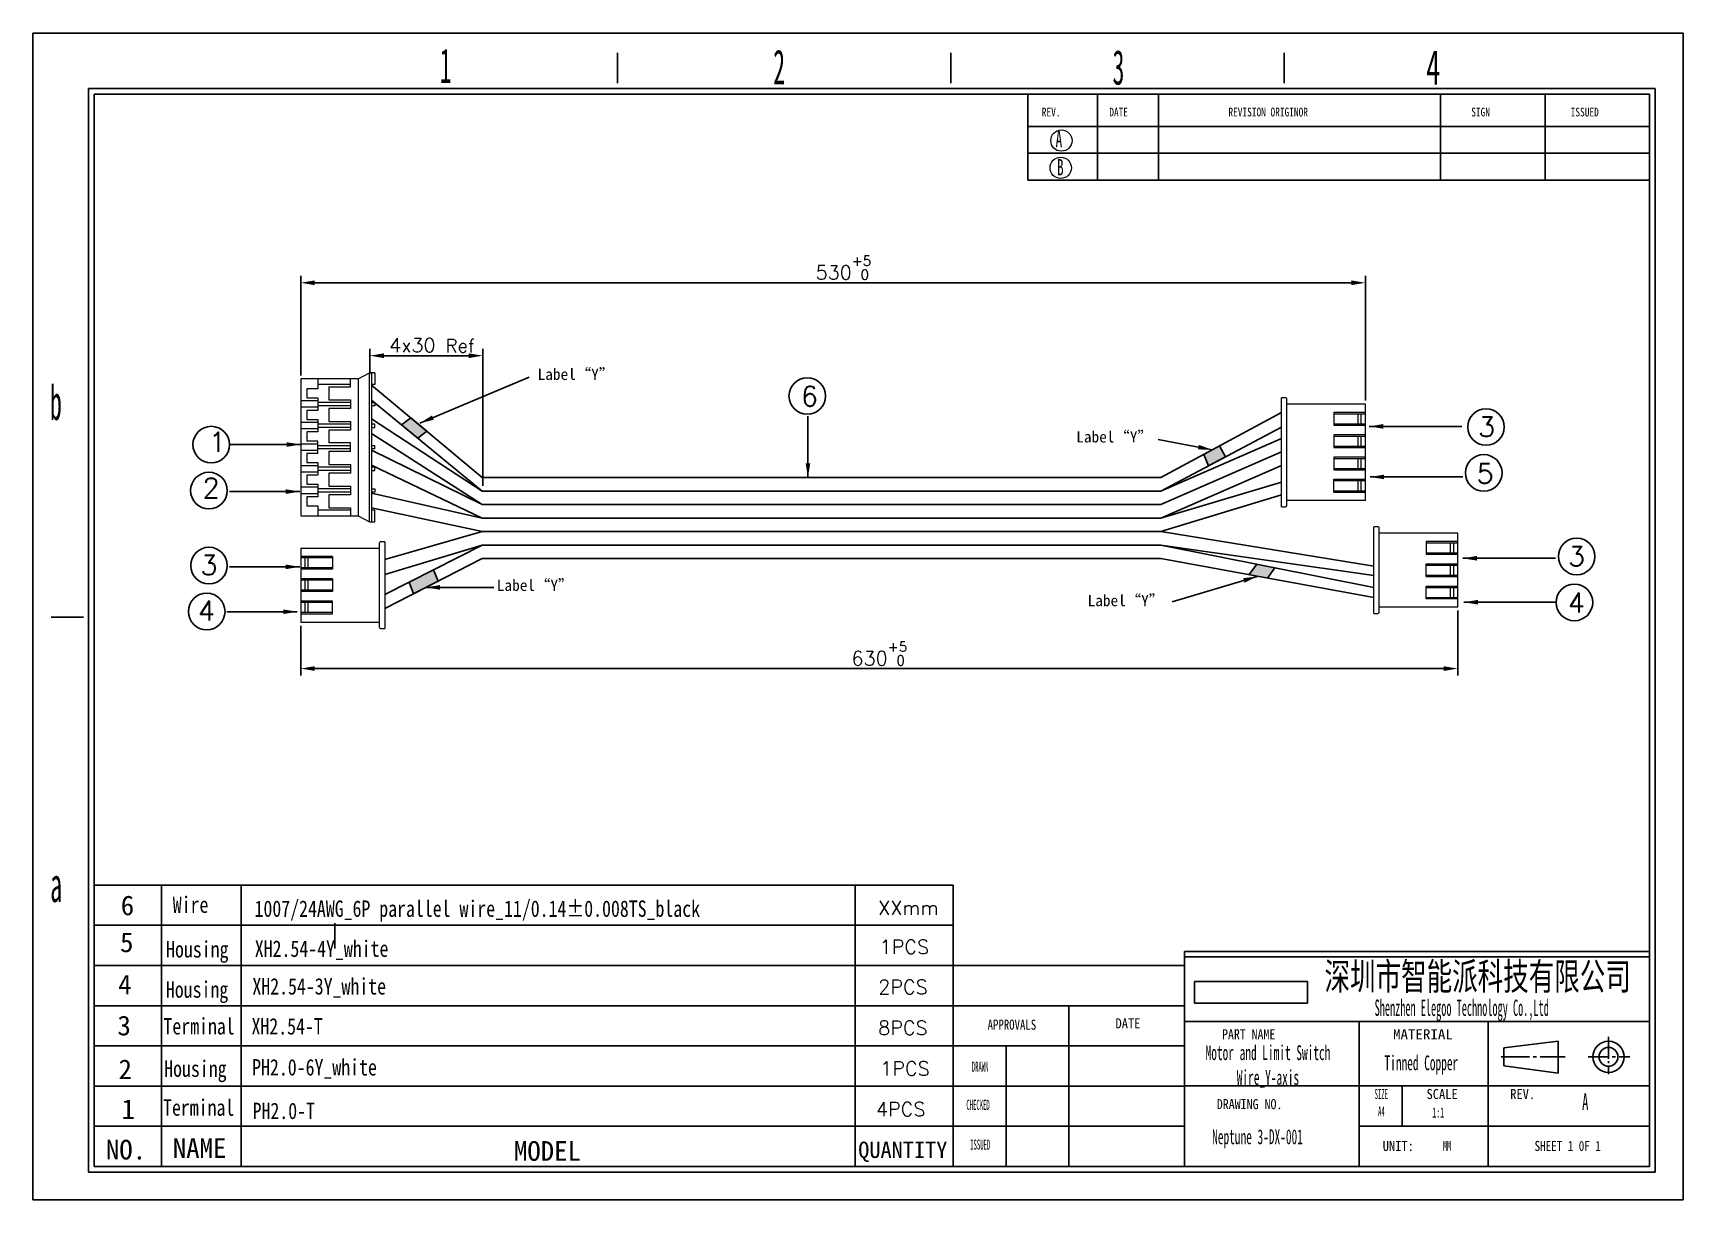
# Model space of a CAD drawing. Header units: millimetres. Extents: x 845 to 1138, y 740 to 948.
import ezdxf

# ---------------------------------------------------------------- set-up
doc = ezdxf.new("R2010")
doc.units = ezdxf.units.MM
doc.layers.add('SLD-0', color=179, linetype='Continuous')
doc.styles.add('SLDTEXTSTYLE0', font='TXT', dxfattribs={"width": 0.56, "bigfont": 'bigfont'})
doc.styles.add('SLDTEXTSTYLE10', font='TXT', dxfattribs={"width": 0.862222})
doc.styles.add('SLDTEXTSTYLE11', font='TXT', dxfattribs={"width": 1.089})
doc.styles.add('SLDTEXTSTYLE13', font='TXT', dxfattribs={"width": 0.56})
doc.styles.add('SLDTEXTSTYLE14', font='TXT', dxfattribs={"width": 0.805625})
doc.styles.add('SLDTEXTSTYLE3', font='TXT', dxfattribs={"width": 0.484})
doc.styles.add('SLDTEXTSTYLE4', font='TXT', dxfattribs={"width": 0.40535})
doc.styles.add('SLDTEXTSTYLE5', font='TXT', dxfattribs={"width": 0.6})
doc.styles.add('SLDTEXTSTYLE6', font='TXT', dxfattribs={"width": 0.5025})
doc.styles.add('SLDTEXTSTYLE7', font='TXT', dxfattribs={"width": 0.9075})
doc.styles.add('SLDTEXTSTYLE8', font='TXT', dxfattribs={"width": 0.870455})
doc.styles.add('SLDTEXTSTYLE9', font='TXT', dxfattribs={"width": 0.7865})
doc.styles.get("Standard").update_dxf_attribs({"font": 'txt', "bigfont": 'gbcbig.shx'})
doc.dimstyles.new('ISO-25', dxfattribs={"dimtxt": 2.5, "dimasz": 2.5, "dimexe": 1.25, "dimexo": 0.625, "dimtad": 1, "dimtxsty": 'Standard', "dimcen": 2.5, "dimadec": 0, "dimazin": 0, "dimtfac": 1, "dimtmove": 0, "dimatfit": 3, "dimfxl": 1, "dimarcsym": 0})
picture_1 = doc.add_image_def('image1.jpg', size_in_pixel=(1698, 321))

# ---------------------------------------------------------------- blocks, each defined once
blk = doc.blocks.new('*D3')
at = {"color": 0, "lineweight": -2}
for p, q in [((892.66, 886.75), (892.66, 904.47)), ((1081.9, 882.29), (1081.9, 904.47)), ((895.16, 903.22), (1079.4, 903.22))]:
    blk.add_line(p, q, dxfattribs=at)
at = {"color": 0}
for points in [[(895.16, 903.64), (895.16, 902.8), (892.66, 903.22)], [(1079.4, 903.64), (1079.4, 902.8), (1081.9, 903.22)]]:
    blk.add_solid(points, dxfattribs=at)
at = {"layer": 'Defpoints', "color": 0}
for p in [(1081.9, 903.22), (892.66, 886.13), (1081.9, 881.66)]:
    blk.add_point(p, dxfattribs=at)
at = {"color": 0, "insert": (989.12, 907.97), "char_height": 2.5, "attachment_point": 5}
blk.add_mtext('\\P530{}{\\H0.7x;\\S+5^  0;}', dxfattribs=at)
blk = doc.blocks.new('*D4')
at = {"color": 0, "lineweight": -2}
for p, q in [((904.94, 886.98), (904.94, 891.51)), ((907.44, 890.26), (922.5, 890.26)), ((925, 867.13), (925, 891.51))]:
    blk.add_line(p, q, dxfattribs=at)
at = {"color": 0}
for points in [[(907.44, 890.68), (907.44, 889.84), (904.94, 890.26)], [(922.5, 890.68), (922.5, 889.84), (925, 890.26)]]:
    blk.add_solid(points, dxfattribs=at)
at = {"layer": 'Defpoints', "color": 0}
for p in [(925, 890.26), (904.94, 886.35), (925, 866.5)]:
    blk.add_point(p, dxfattribs=at)
at = {"color": 0, "insert": (912.5, 892.13), "char_height": 2.5, "attachment_point": 5}
blk.add_mtext('4x30', dxfattribs=at)
blk = doc.blocks.new('*D17')
at = {"color": 0, "lineweight": -2}
for p, q in [((1098.33, 844.96), (1098.33, 833.41)), ((892.66, 842.28), (892.66, 833.41)), ((895.16, 834.66), (1095.83, 834.66))]:
    blk.add_line(p, q, dxfattribs=at)
at = {"color": 0}
for points in [[(895.16, 835.08), (895.16, 834.24), (892.66, 834.66)], [(1095.83, 835.08), (1095.83, 834.24), (1098.33, 834.66)]]:
    blk.add_solid(points, dxfattribs=at)
at = {"layer": 'Defpoints', "color": 0}
for p in [(1098.33, 845.58), (892.66, 842.91), (1098.33, 834.66)]:
    blk.add_point(p, dxfattribs=at)
at = {"color": 0, "insert": (995.5, 839.41), "char_height": 2.5, "attachment_point": 5}
blk.add_mtext('\\P630{}{\\H0.7x;\\S+5^  0;}', dxfattribs=at)

msp = doc.modelspace()

# ---------------------------------------------------------------- hatches: boundary and pattern name
h = msp.add_hatch(color=256)
h.paths.add_polyline_path([(915.079, 876.821), (912.203, 879.219), (910.567, 877.98), (913.479, 875.593)])
h.paths.add_polyline_path([(916.248, 852.222), (911.908, 850.024), (912.697, 847.97), (917.076, 850.207)])
h.paths.add_polyline_path([(1055.996, 874.257), (1053.166, 872.731), (1054.024, 870.701), (1057.051, 872.301)])
h.paths.add_polyline_path([(1065.784, 852.591), (1062.601, 853.224), (1061.215, 851.355), (1064.505, 850.756)])

# ---------------------------------------------------------------- linework, layer by layer
for p, q in [((924.92, 868.614), (905.238, 885.028)), ((924.92, 866.214), (905.238, 882.349)), ((1045.529, 868.614), (1066.98, 880.179)), ((924.92, 866.214), (905.238, 879.031)), ((910.567, 877.98), (912.203, 879.219)), ((912.203, 879.219), (915.079, 876.821)), ((1045.529, 866.214), (1066.98, 877.546)), ((924.92, 863.814), (905.238, 876.408)), ((915.079, 876.821), (913.479, 875.593)), ((1045.529, 866.214), (1066.98, 875.519)), ((1057.051, 872.301), (1055.996, 874.257)), ((924.92, 863.814), (905.238, 873.445)), ((1045.529, 863.814), (1066.98, 873.154)), ((1053.166, 872.731), (1054.024, 870.701)), ((1054.024, 870.701), (1057.051, 872.301)), ((924.92, 861.414), (905.238, 870.779)), ((1045.529, 861.414), (1066.98, 870.722)), ((924.92, 861.414), (905.238, 865.829)), ((1045.529, 861.414), (1066.98, 867.802)), ((1045.529, 859.014), (1066.98, 865.52)), ((924.92, 859.014), (905.238, 863.232)), ((924.92, 859.014), (907.576, 854.037)), ((924.92, 856.614), (907.576, 851.405)), ((924.92, 856.614), (907.576, 847.83)), ((1045.529, 859.014), (1083.417, 852.88)), ((1045.529, 856.614), (1083.417, 849.089)), ((1045.529, 856.614), (1083.417, 851.174)), ((924.92, 854.214), (907.576, 845.354)), ((1045.529, 854.214), (1083.417, 847.309)), ((917.076, 850.207), (916.248, 852.222)), ((1062.601, 853.224), (1061.215, 851.355)), ((1064.505, 850.756), (1065.784, 852.591)), ((911.908, 850.024), (912.697, 847.97)), ((912.697, 847.97), (917.076, 850.207)), ((898.727, 784.933), (898.727, 789.403))]:
    msp.add_line(p, q)
at = {"ltscale": 0.5}
for p, q in [((924.92, 868.614), (985.225, 868.614)), ((1045.529, 868.614), (985.225, 868.614)), ((924.92, 866.214), (985.225, 866.214)), ((1045.529, 866.214), (985.225, 866.214)), ((924.92, 863.814), (985.225, 863.814)), ((1045.529, 863.814), (985.225, 863.814)), ((924.92, 861.414), (985.225, 861.414)), ((1045.529, 861.414), (985.225, 861.414)), ((924.92, 859.014), (985.225, 859.014)), ((924.92, 856.614), (985.225, 856.614)), ((1045.529, 859.014), (985.225, 859.014)), ((1045.529, 856.614), (985.225, 856.614)), ((924.92, 854.214), (985.225, 854.214)), ((1045.529, 854.214), (985.225, 854.214))]:
    msp.add_line(p, q, dxfattribs=at)
at = {"color": 179}
for p, q in [((867.932, 796.186), (867.931, 746.15)), ((882.092, 796.185), (882.09, 746.15)), ((1018.035, 746.15), (1018.035, 767.594)), ((855.928, 753.32), (1049.758, 753.32))]:
    msp.add_line(p, q, dxfattribs=at)
at = {"color": 0, "lineweight": 0}
for points in [[(892.66, 886.126), (892.66, 861.833)], [(902.84, 886.126), (892.66, 886.126)], [(895.677, 886.126), (895.677, 884.388), (893.757, 884.388)], [(897.648, 884.734), (901.489, 884.734), (901.489, 886.126)], [(902.84, 886.126), (904.852, 887.223)], [(902.84, 886.126), (902.84, 867.167)], [(904.852, 867.167), (904.852, 887.223)], [(905.807, 887.223), (904.852, 887.223)], [(905.238, 887.223), (905.238, 885.14)], [(905.807, 887.223), (905.807, 885.14), (905.238, 885.14)], [(893.757, 884.388), (893.757, 882.773)], [(901.489, 885.14), (895.677, 885.14)], [(897.648, 884.734), (897.648, 882.428)], [(905.238, 885.14), (905.238, 881.95)], [(895.677, 882.235), (892.66, 882.235)], [(895.677, 881.086), (892.66, 881.086)], [(893.757, 882.773), (895.677, 882.773)], [(895.677, 880.548), (893.757, 880.548), (893.757, 878.933), (895.677, 878.933), (895.677, 876.708), (893.757, 876.708)], [(895.677, 882.773), (895.677, 880.548)], [(901.489, 881.95), (895.677, 881.95)], [(901.489, 881.371), (895.677, 881.371)], [(897.648, 882.428), (901.489, 882.428)], [(901.489, 880.893), (897.648, 880.893)], [(897.648, 880.893), (897.648, 878.587)], [(901.489, 882.428), (901.489, 880.893)], [(905.238, 881.95), (905.238, 860.736)], [(905.238, 881.95), (905.807, 881.95), (905.807, 881.371), (905.238, 881.371)], [(1067.939, 882.539), (1067.918, 882.633), (1067.865, 882.707), (1067.791, 882.76), (1067.697, 882.781), (1066.98, 882.781)], [(1066.98, 880.179), (1066.98, 882.781)], [(1066.98, 863.43), (1066.98, 880.179)], [(1067.939, 880.179), (1067.939, 882.539)], [(1081.896, 881.664), (1067.939, 881.664)], [(1067.939, 863.672), (1067.939, 880.179)], [(1081.896, 880.179), (1076.27, 880.179), (1076.27, 877.914)], [(1076.27, 879.937), (1081.896, 879.937)], [(1080.622, 878.156), (1080.622, 879.937)], [(1081.18, 878.156), (1081.18, 879.937)], [(1081.896, 880.179), (1081.896, 881.664)], [(1081.896, 872.015), (1081.896, 880.179)], [(895.677, 878.394), (892.66, 878.394)], [(895.677, 877.246), (892.66, 877.246)], [(901.489, 878.11), (895.677, 878.11)], [(901.489, 877.53), (895.677, 877.53)], [(897.648, 878.587), (901.489, 878.587)], [(901.489, 877.053), (897.648, 877.053)], [(897.648, 877.053), (897.648, 874.747)], [(901.489, 878.587), (901.489, 877.053)], [(905.238, 877.53), (905.807, 877.53), (905.807, 878.11), (905.238, 878.11)], [(1076.27, 878.156), (1081.896, 878.156)], [(1076.27, 877.914), (1081.896, 877.914)], [(895.677, 874.554), (892.66, 874.554)], [(893.757, 876.708), (893.757, 875.092)], [(895.677, 872.867), (895.677, 875.092), (893.757, 875.092)], [(901.489, 874.269), (895.677, 874.269)], [(901.489, 873.212), (901.489, 874.747), (897.648, 874.747)], [(905.807, 873.69), (905.807, 874.269), (905.238, 874.269)], [(1081.896, 876.218), (1076.27, 876.218), (1076.27, 873.953)], [(1076.27, 875.976), (1081.896, 875.976)], [(1076.27, 874.196), (1081.896, 874.196)], [(1080.622, 874.196), (1080.622, 875.976)], [(1081.18, 874.196), (1081.18, 875.976)], [(895.677, 873.406), (892.66, 873.406)], [(893.757, 872.867), (893.757, 871.252)], [(895.677, 872.867), (893.757, 872.867)], [(893.757, 871.252), (895.677, 871.252)], [(901.489, 873.69), (895.677, 873.69)], [(895.677, 871.252), (895.677, 869.027)], [(897.648, 873.212), (897.648, 870.906)], [(901.489, 873.212), (897.648, 873.212)], [(905.807, 873.69), (905.238, 873.69)], [(1076.27, 873.953), (1081.896, 873.953)], [(1081.896, 872.257), (1076.27, 872.257), (1076.27, 869.993)], [(1076.27, 872.015), (1081.896, 872.015)], [(1080.622, 870.235), (1080.622, 872.015)], [(1081.18, 870.235), (1081.18, 872.015)], [(1081.896, 864.547), (1081.896, 872.015)], [(895.677, 870.713), (892.66, 870.713)], [(895.677, 869.565), (892.66, 869.565)], [(895.677, 869.027), (893.757, 869.027), (893.757, 867.411), (895.677, 867.411)], [(901.489, 870.429), (895.677, 870.429)], [(901.489, 869.85), (895.677, 869.85)], [(897.648, 870.906), (901.489, 870.906)], [(901.489, 869.372), (897.648, 869.372)], [(897.648, 869.372), (897.648, 867.066)], [(901.489, 870.906), (901.489, 869.372)], [(905.238, 869.85), (905.807, 869.85), (905.807, 870.429), (905.238, 870.429)], [(1076.27, 870.235), (1081.896, 870.235)], [(1076.27, 869.993), (1081.896, 869.993)], [(1076.27, 866.032), (1076.27, 868.297), (1081.896, 868.297)], [(895.677, 866.873), (892.66, 866.873)], [(895.677, 865.725), (892.66, 865.725)], [(895.677, 867.411), (895.677, 865.186)], [(901.489, 866.588), (895.677, 866.588)], [(901.489, 866.009), (895.677, 866.009)], [(897.648, 867.066), (901.489, 867.066)], [(901.489, 865.532), (897.648, 865.532), (897.648, 863.225)], [(901.489, 867.066), (901.489, 865.532)], [(902.84, 861.833), (904.852, 860.736), (904.852, 867.167)], [(902.84, 867.167), (902.84, 861.833)], [(905.238, 866.588), (905.807, 866.588)], [(905.807, 866.009), (905.238, 866.009)], [(905.807, 866.588), (905.807, 866.009)], [(1076.27, 868.054), (1081.896, 868.054)], [(1076.27, 866.274), (1081.896, 866.274)], [(1076.27, 866.032), (1081.896, 866.032)], [(1080.622, 866.274), (1080.622, 868.054)], [(1081.18, 866.274), (1081.18, 868.054)], [(895.677, 865.186), (893.757, 865.186), (893.757, 863.571), (895.677, 863.571)], [(895.677, 863.571), (895.677, 861.833)], [(901.489, 862.819), (895.677, 862.819)], [(897.648, 863.225), (901.489, 863.225), (901.489, 861.833)], [(905.807, 862.819), (905.238, 862.819)], [(905.807, 860.736), (905.807, 862.819)], [(1066.98, 863.43), (1067.697, 863.43), (1067.791, 863.451), (1067.865, 863.504), (1067.918, 863.578), (1067.939, 863.672)], [(1081.896, 864.547), (1067.939, 864.547)], [(892.66, 861.833), (902.84, 861.833)], [(904.852, 860.736), (905.807, 860.736)], [(1084.376, 859.613), (1084.355, 859.707), (1084.302, 859.781), (1084.228, 859.834), (1084.133, 859.855), (1083.417, 859.855)], [(1083.417, 857.253), (1083.417, 859.855)], [(1084.376, 857.253), (1084.376, 859.613)], [(907.576, 857.183), (906.859, 857.183), (906.764, 857.162), (906.691, 857.11), (906.638, 857.036), (906.617, 856.941)], [(906.617, 856.941), (906.617, 856.067)], [(906.617, 856.941), (906.617, 844.395)], [(907.576, 857.183), (907.576, 844.395)], [(1083.417, 844.465), (1083.417, 857.253)], [(1098.333, 858.738), (1084.376, 858.738)], [(1084.376, 844.707), (1084.376, 857.253)], [(1098.333, 857.253), (1092.707, 857.253), (1092.707, 854.988)], [(1092.707, 857.011), (1098.333, 857.011)], [(1097.058, 855.231), (1097.058, 857.011)], [(1097.617, 855.231), (1097.617, 857.011)], [(1098.333, 857.253), (1098.333, 858.738)], [(1098.333, 851.27), (1098.333, 857.253)], [(892.66, 856.067), (892.66, 850.378)], [(892.66, 856.067), (906.617, 856.067)], [(898.285, 854.581), (898.285, 852.317), (892.66, 852.317)], [(898.285, 854.581), (892.66, 854.581)], [(898.285, 854.339), (892.66, 854.339)], [(893.376, 854.339), (893.376, 852.559)], [(893.934, 854.339), (893.934, 852.559)], [(1092.707, 855.231), (1098.333, 855.231)], [(1092.707, 854.988), (1098.333, 854.988)], [(898.285, 852.559), (892.66, 852.559)], [(898.285, 850.621), (898.285, 848.356), (892.66, 848.356)], [(898.285, 850.621), (892.66, 850.621)], [(1092.707, 851.028), (1092.707, 853.292), (1098.333, 853.292)], [(1092.707, 853.05), (1098.333, 853.05)], [(1092.707, 851.27), (1098.333, 851.27)], [(1092.707, 851.028), (1098.333, 851.028)], [(1097.058, 851.27), (1097.058, 853.05)], [(1097.617, 851.27), (1097.617, 853.05)], [(1098.333, 845.582), (1098.333, 851.27)], [(898.285, 850.378), (892.66, 850.378)], [(892.66, 850.378), (892.66, 844.395)], [(898.285, 848.598), (892.66, 848.598)], [(893.376, 850.378), (893.376, 848.598)], [(893.934, 850.378), (893.934, 848.598)], [(1092.707, 847.067), (1092.707, 849.332), (1098.333, 849.332)], [(1092.707, 849.089), (1098.333, 849.089)], [(1097.058, 847.309), (1097.058, 849.089)], [(1097.617, 847.309), (1097.617, 849.089)], [(898.285, 846.66), (892.66, 846.66)], [(892.66, 844.395), (898.285, 844.395), (898.285, 846.66)], [(898.285, 846.418), (892.66, 846.418)], [(893.376, 846.418), (893.376, 844.637)], [(893.934, 846.418), (893.934, 844.637)], [(1083.417, 844.465), (1084.133, 844.465), (1084.228, 844.486), (1084.302, 844.539), (1084.355, 844.612), (1084.376, 844.707)], [(1098.333, 845.582), (1084.376, 845.58)], [(1092.697, 847.109), (1098.323, 847.109)], [(1092.707, 847.309), (1098.333, 847.309)], [(898.285, 844.637), (892.66, 844.637)], [(892.66, 844.395), (892.66, 842.91)], [(892.66, 842.91), (906.617, 842.91)], [(906.617, 844.395), (906.617, 842.036)], [(906.617, 842.036), (906.638, 841.941), (906.691, 841.867), (906.764, 841.814), (906.859, 841.793), (907.576, 841.793)], [(907.576, 844.395), (907.576, 841.793)]]:
    msp.add_lwpolyline(points, dxfattribs=at)
for centre in [(982.7, 883.097), (1103.343, 877.592), (876.743, 874.455), (1102.939, 869.431), (876.338, 866.293), (1119.462, 854.582), (876.347, 852.964), (875.942, 844.803), (1119.057, 846.421)]:
    msp.add_circle(centre, 3.255)
at = {"layer": 'SLD-0'}
for p, q in [((845.065, 947.604), (1138.36, 947.604)), ((845.065, 740.224), (845.065, 947.604)), ((1138.36, 947.604), (1138.36, 740.224)), ((855.928, 746.15), (855.928, 936.742)), ((855.928, 936.742), (1132.434, 936.742)), ((1095.27, 936.742), (1095.27, 921.444)), ((1113.852, 936.742), (1113.852, 921.444)), ((1132.434, 936.742), (1132.434, 746.15)), ((1132.434, 746.15), (855.928, 746.15)), ((1138.36, 740.224), (845.065, 740.224))]:
    msp.add_line(p, q, dxfattribs=at)
at = {"layer": 'SLD-0', "color": 6, "linetype": 'Continuous'}
for p, q in [((948.954, 938.717), (948.954, 944.1)), ((1008.206, 938.717), (1008.206, 944.1)), ((1067.457, 938.717), (1067.457, 944.1)), ((854.94, 745.162), (854.94, 937.729)), ((854.94, 937.729), (1133.422, 937.729)), ((1133.422, 937.729), (1133.422, 745.162)), ((854.058, 843.783), (848.321, 843.783)), ((1133.422, 745.162), (854.94, 745.162))]:
    msp.add_line(p, q, dxfattribs=at)
at = {"layer": 'SLD-0', "color": 179, "linetype": 'Continuous'}
for p, q in [((1021.912, 936.742), (1021.912, 921.444)), ((1034.303, 936.742), (1034.303, 921.444)), ((1045.139, 936.742), (1045.139, 921.444)), ((1021.912, 931.005), (1132.434, 931.005)), ((1021.912, 926.225), (1132.434, 926.225)), ((1021.912, 921.444), (1132.434, 921.444)), ((1008.635, 796.177), (855.928, 796.186)), ((991.19, 796.178), (991.19, 746.15)), ((1008.633, 796.177), (1008.647, 746.15)), ((1008.637, 789.038), (855.928, 789.038)), ((1132.434, 784.393), (1049.758, 784.393)), ((1049.758, 784.393), (1049.758, 746.15)), ((1132.434, 783.437), (1049.758, 783.437)), ((1049.758, 781.89), (855.928, 781.89)), ((1049.758, 774.742), (855.928, 774.742)), ((1029.202, 774.742), (1029.202, 746.15)), ((1132.434, 771.964), (1049.758, 771.964)), ((1080.806, 771.964), (1080.806, 746.15)), ((1103.752, 746.15), (1103.752, 771.964)), ((1106.508, 767.284), (1116.141, 768.469)), ((1116.141, 762.777), (1116.141, 768.469)), ((1125.122, 765.28), (1125.122, 769.247)), ((1049.758, 767.594), (855.928, 767.594)), ((1049.758, 767.594), (855.928, 767.594)), ((1106.039, 765.663), (1111.083, 765.663)), ((1106.508, 764.037), (1106.508, 767.284)), ((1111.714, 765.663), (1112.344, 765.663)), ((1112.975, 765.663), (1117.389, 765.663)), ((1125.122, 765.663), (1121.521, 765.663)), ((1125.753, 765.663), (1126.383, 765.663)), ((1127.014, 765.663), (1128.906, 765.663)), ((1106.508, 764.037), (1116.141, 762.777)), ((1125.122, 764.897), (1125.122, 764.514)), ((1125.122, 764.13), (1125.122, 762.597)), ((1049.758, 760.446), (855.928, 760.446)), ((1132.434, 760.491), (1049.758, 760.491)), ((1088.455, 760.491), (1088.455, 753.32)), ((1080.806, 753.32), (1132.434, 753.32)), ((1040.651, 746.15), (999.539, 746.15))]:
    msp.add_line(p, q, dxfattribs=at)
at = {"layer": 'SLD-0', "lineweight": 18}
for centre in [(1027.875, 928.494), (1027.752, 923.646)]:
    msp.add_circle(centre, 1.894, dxfattribs=at)
at = {"layer": 'SLD-0', "color": 179, "linetype": 'Continuous'}
for radius in [2.771, 1.669]:
    msp.add_circle((1125.122, 765.663), radius, dxfattribs=at)

# ---------------------------------------------------------------- texts
at = {"attachment_point": 1}
for s, insert, char_height, width in [('Ref', (918.375, 893.215), 2.4, 6.18203), ('{\\fSimSun|b0|i0|c134|p2;Label“Y”}', (934.76, 887.964), 2, 15.96757), ('6', (981.6, 884.816), 3.5, 3.94331), ('{\\fSimSun|b0|i0|c134|p2;Label“Y”}', (1030.504, 876.843), 2, 15.96757), ('3', (1101.966, 879.379), 3.5, 3.12338), ('1', (876.356, 876.687), 3.5, 3.12338), ('2', (875.238, 868.525), 3.5, 3.12338), ('5', (1101.69, 871.069), 3.5, 3.12338), ('3', (874.849, 854.8), 3.5, 3.12338), ('3', (1117.944, 856.369), 3.5, 3.12338), ('{\\fSimSun|b0|i0|c134|p2;Label“Y”}', (927.514, 850.459), 2, 15.96757), ('{\\fSimSun|b0|i0|c134|p2;Label“Y”}', (1032.522, 847.749), 2, 15.96757), ('4', (1117.915, 848.108), 3.5, 3.12338), ('4', (874.405, 846.678), 3.5, 3.12338), ('{\\fSimSun|b0|i0|c134|p2;6}', (860.663, 794.327), 3.5, 3.84369), ('{\\fSimSun|b0|i0|c134|p2;\\W0.8;Wire}', (869.905, 794.153), 2.91042, 10.0429), ('{\\f@SimSun|b0|i0|c0|p2;\\W0.8;1007/24AWG_6P\\f@SimSun|b0|i0|c134|p2; parallel wire_11/0.14%%P0.008TS_black}', (884.443, 793.452), 2.910417, 141.03326), ('XXmm', (995.294, 793.38), 2.5, 9.70524), ('{\\fSimSun|b0|i0|c134|p2;5}', (860.543, 787.77), 3.5, 3.84369), ('{\\fSimSun|b0|i0|c134|p2;\\W0.8;Housing}', (868.724, 786.227), 2.91042, 7.89735), ('\\pt23.28;{\\f@SimSun|b0|i0|c0|p2;\\W0.8;XH2.54-4Y\\f@SimSun|b0|i0|c134|p2;_white}', (884.486, 786.343), 2.91042, 32.82062), ('1PCS', (995.559, 786.479), 2.5, 9.70524), ('{\\fSimSun|b0|i0|c134|p2;4}', (860.207, 780.27), 3.5, 3.84369), ('{\\fSimSun|b0|i0|c134|p2;\\W0.8;Housing}', (868.688, 779.079), 2.91042, 7.89735), ('\\pt23.28;{\\f@SimSun|b0|i0|c0|p2;\\W0.8;XH2.54-3Y\\f@SimSun|b0|i0|c134|p2;_white}', (884.061, 779.649), 2.91042, 32.82062), ('2PCS', (995.316, 779.323), 2.5, 9.70524), ('{\\fSimSun|b0|i0|c134|p2;3}', (860.083, 772.977), 3.5, 3.84369), ('{\\fSimSun|b0|i0|c134|p2;\\W0.8;Terminal}', (868.247, 772.553), 2.91042, 10.0429), ('{\\fSimSun|b0|i0|c0|p2;\\W0.8;XH2.54-T}', (883.904, 772.544), 2.91042, 19.14638), ('8PCS', (995.312, 772.091), 2.5, 9.70524), ('{\\fSimSun|b0|i0|c134|p2;2}', (860.272, 765.196), 3.5, 3.84369), ('{\\fSimSun|b0|i0|c134|p2;\\W0.8;Housing}', (868.387, 765.017), 2.91042, 7.89735), ('\\pt23.28;{\\f@SimSun|b0|i0|c0|p2;\\W0.8;PH2.0-6Y\\f@SimSun|b0|i0|c134|p2;_white}', (884.018, 765.26), 2.91042, 29.29689), ('1PCS', (995.67, 764.823), 2.5, 9.70524), ('{\\fSimSun|b0|i0|c134|p2;1}', (860.798, 758.12), 3.5, 4.84381), ('{\\fSimSun|b0|i0|c134|p2;\\W0.8;Terminal}', (868.181, 758.103), 2.91042, 10.0429), ('{\\fSimSun|b0|i0|c0|p2;\\W0.8;PH2.0-T}', (884.099, 757.518), 2.91042, 19.0244), ('4PCS', (994.908, 757.615), 2.5, 9.70524), ('{\\fSimSun|b0|i0|c134|p2;NO.}', (858.022, 750.921), 3.5, 10.0429), ('{\\fSimSun|b0|i0|c134|p2;NAME}', (869.918, 751.201), 3.5, 10.0429), ('{\\fSimSun|b0|i0|c134|p2;MODEL}', (930.556, 750.684), 3.5, 10.0429), ('{\\fSimSun|b0|i0|c134|p2;QUANTITY}', (991.758, 750.602), 2.91042, 12.2289)]:
    msp.add_mtext(s, dxfattribs=dict(at, insert=insert, char_height=char_height, width=width))
at = {"layer": 'SLD-0'}
for s, insert, char_height, attachment_point, style in [('1', (917.364, 944.902), 6.172, 1, 'SLDTEXTSTYLE6'), ('2', (976.641, 944.658), 6.172, 1, 'SLDTEXTSTYLE6'), ('3', (1036.96, 944.596), 6.172, 1, 'SLDTEXTSTYLE6'), ('4', (1092.694, 944.59), 6.172, 1, 'SLDTEXTSTYLE5'), ('A', (1026.831, 930.217), 2.903, 1, 'SLDTEXTSTYLE5'), ('B', (1027.085, 925.202), 2.903, 1, 'SLDTEXTSTYLE5'), ('b', (848.088, 885.022), 6.172, 1, 'SLDTEXTSTYLE6'), ('a', (848.133, 799.354), 6.172, 1, 'SLDTEXTSTYLE6'), ('{\\fSimSun|b0|i0|c134|p2;\\W0.689;深圳市智能派科技有限公司}', (1101.865, 782.382), 4.82808, 2, 'SLDTEXTSTYLE11'), ('A', (1120.431, 759.149), 2.91, 1, 'SLDTEXTSTYLE13')]:
    msp.add_mtext(s, dxfattribs=dict(at, insert=insert, char_height=char_height, attachment_point=attachment_point, style=style))
at = {"layer": 'SLD-0', "color": 179}
for s, insert, char_height, attachment_point, style in [('REV.', (1024.382, 934.331), 1.5536, 1, 'SLDTEXTSTYLE9'), ('DATE', (1036.38, 934.331), 1.5536, 1, 'SLDTEXTSTYLE9'), ('REVISION ORIGINOR', (1057.561, 934.331), 1.55363, 1, 'SLDTEXTSTYLE9'), ('SIGN', (1100.719, 934.331), 1.5536, 1, 'SLDTEXTSTYLE9'), ('ISSUED', (1118.401, 934.331), 1.5536, 1, 'SLDTEXTSTYLE9'), ('{\\W0.46;Shenzhen Elegoo Technology Co.,Ltd}', (1099.029, 775.844), 2.91042, 2, 'SLDTEXTSTYLE13'), ('APPROVALS', (1019.068, 772.277), 1.7927, 2, 'SLDTEXTSTYLE9'), ('DATE', (1039.702, 772.508), 1.7927, 2, 'SLDTEXTSTYLE7'), ('PART NAME', (1061.158, 770.576), 1.7927, 2, 'SLDTEXTSTYLE10'), ('MATERIAL', (1092.133, 770.576), 1.7927, 2, 'SLDTEXTSTYLE11'), ('DRAWN', (1013.415, 764.803), 1.7927, 2, 'SLDTEXTSTYLE4'), ('SIZE', (1084.732, 759.952), 1.7927, 2, 'SLDTEXTSTYLE4'), ('SCALE', (1095.542, 759.952), 1.7927, 2, 'SLDTEXTSTYLE7'), ('REV.', (1109.863, 759.952), 1.7927, 2, 'SLDTEXTSTYLE7'), ('CHECKED', (1013.056, 758.035), 1.7927, 2, 'SLDTEXTSTYLE4'), ('DRAWING NO.', (1061.323, 758.16), 1.79265, 2, 'SLDTEXTSTYLE8'), ('A4', (1084.743, 756.884), 1.7927, 2, 'SLDTEXTSTYLE4'), ('1:1', (1094.85, 756.676), 1.7927, 2, 'SLDTEXTSTYLE3'), ('ISSUED', (1013.441, 750.955), 1.7927, 2, 'SLDTEXTSTYLE4'), ('UNIT:', (1087.752, 750.721), 1.7927, 2, 'SLDTEXTSTYLE7'), ('MM', (1096.414, 750.721), 1.7927, 2, 'SLDTEXTSTYLE3'), ('SHEET 1 0F 1', (1117.873, 750.721), 1.79265, 2, 'SLDTEXTSTYLE14')]:
    msp.add_mtext(s, dxfattribs=dict(at, insert=insert, char_height=char_height, attachment_point=attachment_point, style=style))
at = {"layer": 'SLD-0', "color": 0, "char_height": 2.64583, "attachment_point": 2, "style": 'SLDTEXTSTYLE0'}
for s, insert in [('{\\fSimSun|b0|i0|c134|p2;Motor and Limit Switch \\PWire_Y-axis}', (1064.589, 767.731)), ('{\\fSimSun|b0|i0|c134|p2;\\W0.56;Tinned Copper}', (1091.851, 765.923)), ('{\\fSimSun|b0|i0|c134|p2;Neptune 3-\\W0.56;DX-001}', (1062.728, 752.782))]:
    msp.add_mtext(s, dxfattribs=dict(at, insert=insert))

# ---------------------------------------------------------------- dimensions: what is measured, and where the dimension line sits
for base, p1, p2, text, picture, middle in [((1081.896, 903.221), (892.66, 886.126), (1081.896, 881.664), '\\P530{}{\\H0.7x;\\S+5^  0;}', '*D3', (989.124, 903.221)), ((925.005, 890.259), (904.936, 886.351), (925.005, 866.505), '4x30', '*D4', (912.499, 890.259))]:
    dim = msp.add_linear_dim(base=base, p1=p1, p2=p2, text=text, dimstyle='ISO-25')
    dim.commit()
    dim.dimension.update_dxf_attribs({"geometry": picture, "text_midpoint": middle, "dimtype": 160})
dim = msp.add_linear_dim(base=(1098.333, 834.66), p1=(892.66, 842.91), p2=(1098.333, 845.582), text='\\P630{}{\\H0.7x;\\S+5^  0;}', dimstyle='ISO-25')
dim.commit()
dim.dimension.update_dxf_attribs({"geometry": '*D17', "text_midpoint": (995.496, 839.41)})

# ---------------------------------------------------------------- pictures from other files: only their frames are drawn
image = msp.add_image(picture_1, insert=(1051.544, 775.224), size_in_units=(20.09, 3.798))
image.dxf.flags = 7

# ---------------------------------------------------------------- leaders
for points in [[(913.829, 878.281), (933.258, 886.457)], [(982.813, 868.614), (982.813, 879.532)], [(1082.576, 877.699), (1099.066, 877.699)], [(892.66, 874.476), (880.157, 874.476)], [(1054.674, 873.544), (1045.087, 875.371)], [(1082.738, 868.713), (1099.228, 868.713)], [(892.492, 866.112), (879.989, 866.112)], [(1099.217, 854.259), (1115.707, 854.259)], [(892.495, 852.738), (879.992, 852.738)], [(1062.695, 851.029), (1047.535, 846.541)], [(914.887, 849.088), (926.988, 849.088)], [(892.042, 844.762), (879.539, 844.762)], [(1099.419, 846.452), (1115.909, 846.452)]]:
    msp.add_leader(points, dimstyle='ISO-25', override={"dimgap": 0.625, "dimtad": 0})

doc.saveas('drawing.dxf')
